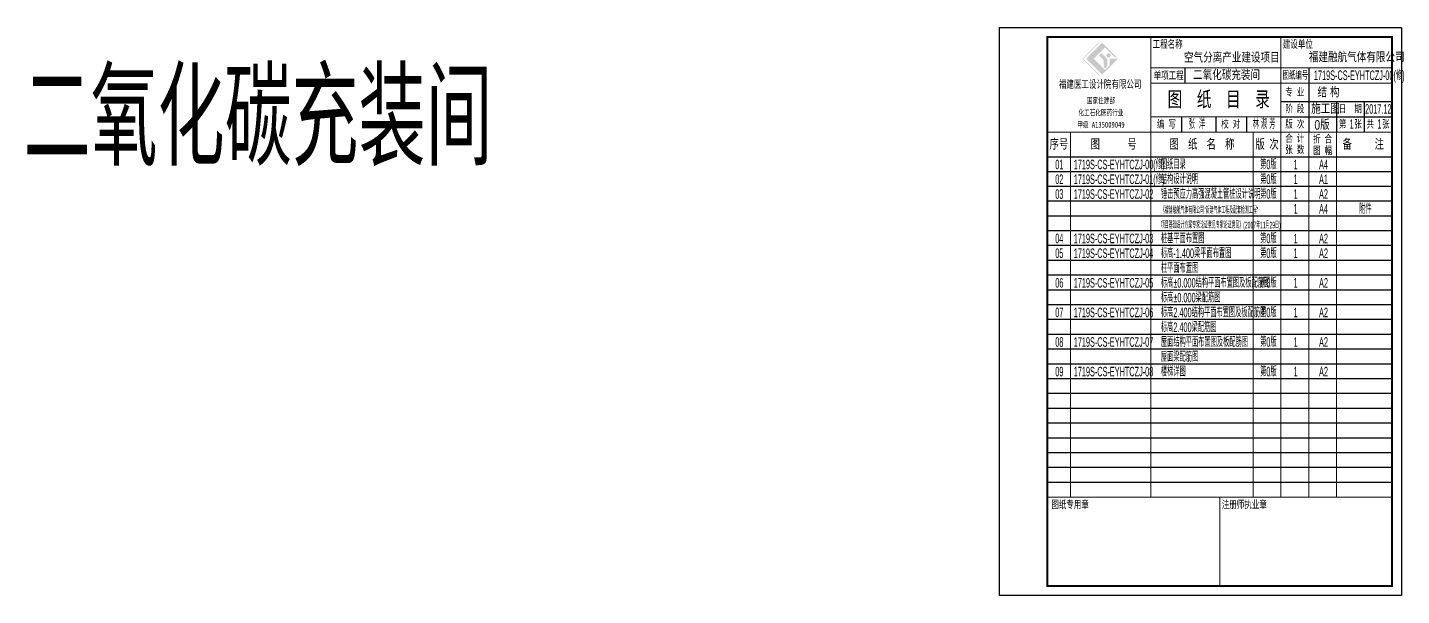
# Model space of a CAD drawing. Extents: x 287149 to 898857, y 100802 to 160212.
# Drawn here: x 287149 to 358937, y 100812 to 130512 of the extents above; entities that cross this region are included whole.
import ezdxf
from ezdxf.enums import TextEntityAlignment as Align

# ---------------------------------------------------------------- set-up
doc = ezdxf.new("R2010")
doc.units = 0
doc.header["$LTSCALE"] = 1000
for name, color, linetype in [('DIMENSION', 3, 'CONTINUOUS'), ('FRAME', 3, 'CONTINUOUS'), ('PUB_TEXT', 7, 'CONTINUOUS'), ('TK', 211, 'CONTINUOUS')]:
    doc.layers.add(name, color=color, linetype=linetype)
doc.styles.add('_HZTXT', font='tq__rshz.shx', dxfattribs={"width": 0.8, "bigfont": 'tq__hzdc.shx'})
doc.styles.add('FRAME', font='simhei.ttf', dxfattribs={"width": 0.7})
doc.styles.add('TSSD_Dimension', font='tssdeng.shx', dxfattribs={"width": 0.7, "bigfont": 'hztxt.shx'})

# ---------------------------------------------------------------- blocks, each defined once
blk = doc.blocks.new('图纸目录')
at = {"layer": 'DIMENSION'}
h = blk.add_hatch(color=7, dxfattribs=at)
h.paths.add_polyline_path([(-16075, 28069), (-15491, 28653), (-14981, 28143), (-14876, 28143), (-15642, 28908), (-16481, 28069), (-15642, 27230), (-14803, 28069), (-15252, 28069), (-15252, 27724), (-15491, 27485)], flags=0)
edge = h.paths.add_edge_path(flags=0)
edge.add_arc((-15597, 27960), 40, 0, 45, ccw=False)
edge.add_line((-15557, 27960), (-15557, 27623))
edge.add_line((-15557, 27623), (-15489, 27555))
edge.add_line((-15489, 27555), (-15374, 27670))
edge.add_line((-15374, 27670), (-15374, 28024))
edge.add_arc((-15414, 28024), 40, 360, 405)
edge.add_line((-15386, 28052), (-15671, 28337))
edge.add_arc((-15700, 28309), 40, 45, 135)
edge.add_line((-15728, 28337), (-15794, 28271))
edge.add_arc((-15766, 28243), 40, 135, 225)
edge.add_line((-15794, 28214), (-15568, 27988))
edge = h.paths.add_edge_path(flags=0)
edge.add_arc((-15306, 28239), 111, 0, 180)
edge.add_arc((-15306, 28239), 111, 180, 360)
h.paths.add_polyline_path([(-15850, 27230), (-15793, 27230), (-16622, 28058), (-15772, 28908), (-15828, 28908), (-16678, 28058)], flags=0)
at = {"layer": 'DIMENSION', "color": 7}
for p, q in [((-11300, 26783), (-11300, 27583)), ((-4850, 27583), (-4850, 24233)), ((-6300, 25833), (-500, 25833)), ((-3400, 25833), (-3400, 24233)), ((-1950, 25833), (-1950, 24233)), ((-11500, 25033), (-11500, 24233)), ((-9700, 25033), (-9700, 24233)), ((-8100, 25033), (-8100, 24233)), ((-6300, 25033), (-500, 25033)), ((-18500, 22933), (-500, 22933)), ((-500, 22159), (-18500, 22159)), ((-500, 21386), (-18500, 21386)), ((-500, 20612), (-18500, 20612)), ((-500, 19839), (-18500, 19839)), ((-500, 19065), (-18500, 19065)), ((-500, 18292), (-18500, 18292)), ((-500, 17518), (-18500, 17518)), ((-500, 16744), (-18500, 16744)), ((-500, 15971), (-18500, 15971)), ((-500, 15197), (-18500, 15197)), ((-500, 14424), (-18500, 14424)), ((-500, 13650), (-18500, 13650)), ((-500, 12877), (-18500, 12877)), ((-500, 12103), (-18500, 12103)), ((-500, 11330), (-18500, 11330)), ((-500, 10556), (-18500, 10556)), ((-500, 9783), (-18500, 9783)), ((-500, 9009), (-18500, 9009)), ((-500, 8235), (-18500, 8235)), ((-500, 7462), (-18500, 7462)), ((-500, 6688), (-18500, 6688)), ((-500, 5915), (-18500, 5915))]:
    blk.add_line(p, q, dxfattribs=at)
blk.add_lwpolyline([(-21000, 29700), (0, 29700), (0, 0), (-21000, 0)], close=True, dxfattribs=at)
blk.add_lwpolyline([(-18500, 500, 100, 100, 0), (-18500, 29200, 100, 100, 0), (-500, 29200, 100, 100, 0), (-500, 500, 100, 100, 0)], format="xyseb", close=True, dxfattribs=at)
for points in [[(-13100, 5141, 50, 50, 0), (-13100, 29200, 50, 50, 0)], [(-6300, 5141, 50, 50, 0), (-6300, 29200, 50, 50, 0)], [(-13100, 27583, 50, 50, 0), (-500, 27583, 50, 50, 0)], [(-13100, 26783, 50, 50, 0), (-500, 26783, 50, 50, 0)], [(-13100, 25033, 50, 50, 0), (-6300, 25033, 50, 50, 0)], [(-500, 24233, 50, 50, 0), (-18500, 24233, 50, 50, 0)], [(-17300, 5141, 50, 50, 0), (-17300, 24233, 50, 50, 0)], [(-7750, 5141, 50, 50, 0), (-7750, 24233, 50, 50, 0)], [(-4850, 5141, 50, 50, 0), (-4850, 24233, 50, 50, 0)], [(-3400, 5141, 50, 50, 0), (-3400, 24233, 50, 50, 0)], [(-500, 5141, 50, 50, 0), (-18500, 5141, 50, 50, 0)], [(-9500, 5141, 50, 50, 0), (-9500, 500, 50, 50, 0)]]:
    blk.add_lwpolyline(points, format="xyseb", dxfattribs=at)
at = {"layer": 'DIMENSION', "color": 7, "style": 'FRAME'}
for s, insert, char_height, width, attachment_point in [('工程名称', (-13000, 29031), 400, 2368.14, 1), ('建设单位 ', (-6200, 29031), 400, 2403.73, 1), ('单项工程', (-12163, 27173), 400, 2349.15, 5), ('{\\W0.6;图纸编号}', (-5544, 27191), 400, 1993.22, 5), ('图  纸  目  录', (-9551, 25908), 800, 8295.59, 5), ('阶 段', (-5575, 25433), 400, 1430.85, 5), ('日  期', (-2675, 25433), 400, 1618.31, 5), ('编 写', (-12283, 24633), 400, 1430.85, 5), ('校 对', (-8928, 24633), 400, 1459.32, 5), ('版 次', (-5575, 24633), 400, 1449.83, 5), ('第  张', (-2675, 24633), 400, 1746.44, 5), ('共  张', (-1225, 24633), 400, 1741.69, 5), ('序号', (-17900, 23586), 500, 1429.66, 5), ('图      号', (-15041, 23586), 500, 3666.1, 5), ('合 计', (-5575, 23885), 400, 1461.69, 5), ('折 合', (-4125, 23854), 400, 1452.2, 5), ('备     注', (-2000, 23586), 500, 3336.86, 5), ('张 数', (-5575, 23297), 400, 1445.08, 5), ('图 幅', (-4125, 23255), 400, 1409.49, 5), ('图纸专用章', (-17316, 4741), 400, 2928.14, 5), ('注册师执业章', (-8216, 4741), 400, 3554.58, 5)]:
    blk.add_mtext(s, dxfattribs=dict(at, insert=insert, char_height=char_height, width=width, attachment_point=attachment_point))
at = {"layer": 'FRAME', "color": 7, "attachment_point": 5, "style": 'FRAME'}
for s, insert, char_height, width in [('福建医工设计院有限公司', (-15746, 26713), 400, 6572.88), ('国家住建部', (-15704, 25865), 300, 2208.56), ('化工石化医药行业', (-15704, 25231), 300, 3586.02), ('甲级 A135009049', (-15704, 24597), 300, 3329.75), ('图  纸  名  称', (-10425, 23583), 500, 5350), ('版 次', (-7025, 23583), 500, 1450)]:
    blk.add_mtext(s, dxfattribs=dict(at, insert=insert, char_height=char_height, width=width))
at = {"layer": 'FRAME', "insert": (-5575, 26308), "char_height": 400, "width": 1450, "attachment_point": 5, "style": 'FRAME'}
blk.add_mtext('{\\C7;专 业}', dxfattribs=at)

msp = doc.modelspace()

# ---------------------------------------------------------------- block references
at = {"layer": 'FRAME'}
msp.add_blockref('图纸目录', (358936.972, 100811.708), dxfattribs=at)

# ---------------------------------------------------------------- texts
at = {"layer": 'PUB_TEXT', "style": '_HZTXT'}
for s, height, width, p in [('空气分离产业建设项目', 500, 0.8, (347572.507, 128676.865)), ('福建融航气体有限公司', 500, 0.8, (354097.176, 128696.417)), ('二氧化碳充装间', 500, 0.8, (348046.14, 127763.515)), ('1719S-CS-EYHTCZJ-00(修)', 500, 0.5, (354360.64, 127762.015)), ('结 构', 500, 0.8, (354548.64, 126860.015)), ('施工图', 500, 0.8, (354214.64, 126000.015)), ('2017.12', 500, 0.5, (357035.64, 126000.015)), ('张  洋', 500, 0.5, (347814.14, 125214.015)), ('林 淑 芳', 500, 0.5, (351163.64, 125214.015)), ('0版', 500, 0.8, (354385.972, 125166.015)), ('1', 500, 0.5, (356226.14, 125214.015)), ('1', 500, 0.5, (357676.64, 125214.015)), ('01', 500, 0.5, (340845.64, 123099.515)), ('1719S-CS-EYHTCZJ-00(修)', 500, 0.5, (341812.14, 123099.515)), ('图纸目录', 500, 0.5, (346365.14, 123099.515)), ('第0版', 500, 0.5, (351551.14, 123099.515)), ('1', 500, 0.5, (353299.14, 123099.515)), ('A4', 500, 0.5, (354628.64, 123099.515)), ('02', 500, 0.5, (340845.64, 122325.971)), ('1719S-CS-EYHTCZJ-01(修)', 500, 0.5, (341812.14, 122325.971)), ('结构设计说明', 500, 0.5, (346365.14, 122325.971)), ('第0版', 500, 0.5, (351551.14, 122325.971)), ('1', 500, 0.5, (353299.14, 122325.971)), ('A1', 500, 0.5, (354628.64, 122325.971)), ('03', 500, 0.5, (340845.64, 121552.428)), ('1719S-CS-EYHTCZJ-02', 500, 0.5, (341812.14, 121552.428)), ('锤击预应力高强混凝土管桩设计说明', 500, 0.5, (346365.14, 121552.428)), ('第0版', 500, 0.5, (351551.14, 121552.428)), ('1', 500, 0.5, (353299.14, 121552.428)), ('A2', 500, 0.5, (354628.64, 121552.428)), ('附件', 500, 0.5, (356718.266, 120778.884)), ('《福建融航气体有限公司“新建气体工程及配套检测工程”', 350, 0.45, (346365.14, 120778.884)), ('1', 500, 0.5, (353299.14, 120778.884)), ('A4', 500, 0.5, (354628.64, 120778.884)), ('项目基础设计方案专家论证意见专家论证意见》(2017年11月29日)', 350, 0.45, (346365.14, 120005.34)), ('04', 500, 0.5, (340845.64, 119231.797)), ('1719S-CS-EYHTCZJ-03', 500, 0.5, (341812.14, 119231.797)), ('桩基平面布置图', 500, 0.5, (346365.14, 119231.797)), ('第0版', 500, 0.5, (351551.14, 119231.797)), ('1', 500, 0.5, (353299.14, 119231.797)), ('A2', 500, 0.5, (354628.64, 119231.797)), ('05', 500, 0.5, (340845.64, 118458.253)), ('1719S-CS-EYHTCZJ-04', 500, 0.5, (341812.14, 118458.253)), ('标高-1.400梁平面布置图', 500, 0.5, (346365.14, 118458.253)), ('第0版', 500, 0.5, (351551.14, 118458.253)), ('1', 500, 0.5, (353299.14, 118458.253)), ('A2', 500, 0.5, (354628.64, 118458.253)), ('柱平面布置图', 500, 0.5, (346365.14, 117684.709)), ('06', 500, 0.5, (340845.64, 116911.165)), ('1719S-CS-EYHTCZJ-05', 500, 0.5, (341812.14, 116911.165)), ('标高%%P0.000结构平面布置图及板配筋图', 500, 0.5, (346365.14, 116911.165)), ('第0版', 500, 0.5, (351551.14, 116911.165)), ('1', 500, 0.5, (353299.14, 116911.165)), ('A2', 500, 0.5, (354628.64, 116911.165)), ('标高%%P0.000梁配筋图', 500, 0.5, (346365.14, 116137.622)), ('07', 500, 0.5, (340845.64, 115364.078)), ('1719S-CS-EYHTCZJ-06', 500, 0.5, (341812.14, 115364.078)), ('标高2.400结构平面布置图及板配筋图', 500, 0.5, (346365.14, 115364.078)), ('第0版', 500, 0.5, (351551.14, 115364.078)), ('1', 500, 0.5, (353299.14, 115364.078)), ('A2', 500, 0.5, (354628.64, 115364.078)), ('标高2.400梁配筋图', 500, 0.5, (346365.14, 114590.534)), ('08', 500, 0.5, (340845.64, 113816.991)), ('1719S-CS-EYHTCZJ-07', 500, 0.5, (341812.14, 113816.991)), ('屋面结构平面布置图及板配筋图', 500, 0.5, (346365.14, 113816.991)), ('第0版', 500, 0.5, (351551.14, 113816.991)), ('1', 500, 0.5, (353299.14, 113816.991)), ('A2', 500, 0.5, (354628.64, 113816.991)), ('屋面梁配筋图', 500, 0.5, (346365.14, 113043.447)), ('09', 500, 0.5, (340845.64, 112269.903)), ('1719S-CS-EYHTCZJ-08', 500, 0.5, (341812.14, 112269.903)), ('楼梯详图', 500, 0.5, (346365.14, 112269.903)), ('第0版', 500, 0.5, (351551.14, 112269.903)), ('1', 500, 0.5, (353299.14, 112269.903)), ('A2', 500, 0.5, (354628.64, 112269.903))]:
    msp.add_text(s, height=height, dxfattribs=dict(at, width=width)).set_placement(p)
at = {"layer": 'TK', "style": 'TSSD_Dimension', "width": 0.7}
msp.add_text('二氧化碳充装间', height=5000, dxfattribs=at).set_placement((311449.043, 123280.959), align=Align.RIGHT)

doc.saveas('drawing.dxf')
